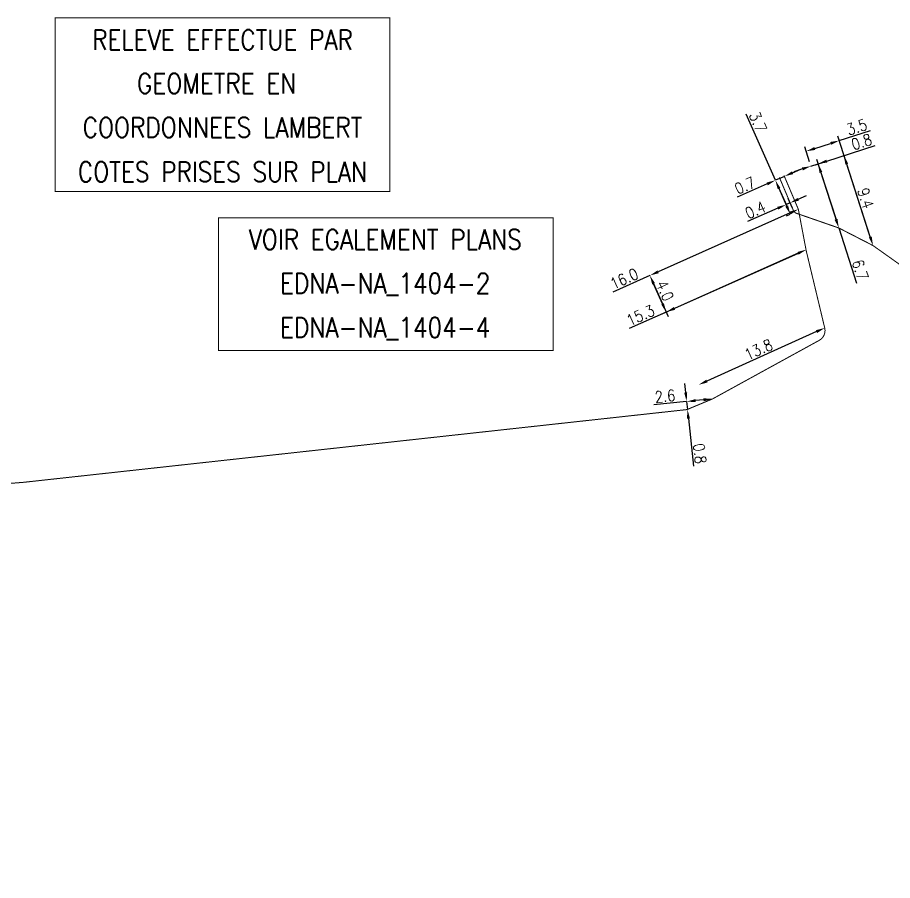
# Model space of a CAD drawing. Header units: millimetres. Extents: x 185000 to 186000, y 128000 to 129009.
# Drawn here: x 185182.5 to 185269.8, y 128897.5 to 128983.6 of the extents above; entities that cross this region are included whole.
import ezdxf
from ezdxf.enums import TextEntityAlignment as Align

# ---------------------------------------------------------------- set-up
doc = ezdxf.new("R2010")
doc.units = ezdxf.units.MM
doc.header["$PDMODE"] = 34
doc.layers.get('DEFPOINTS').update_dxf_attribs({"linetype": 'CONTINUOUS'})
for name, color, linetype in [('M_120', 5, 'M_ST_13'), ('M_920', 7, 'CONTINUOUS'), ('M_930', 7, 'CONTINUOUS')]:
    doc.layers.add(name, color=color, linetype=linetype)
doc.styles.get("Standard").update_dxf_attribs({"font": 'romans.shx', "width": 0.85})
doc.linetypes.add('M_ST_13', pattern='A,5,-0.3,["oo",Standard,S=1.5,R=0,X=0,Y=-0.5],-3', length=8.3)
doc.dimstyles.get("Standard").update_dxf_attribs({"dimtxt": 1.5, "dimasz": 1.2, "dimexe": 0.625, "dimexo": 0.625, "dimgap": 0.25, "dimtad": 1, "dimdec": 1, "dimzin": 0, "dimdsep": 46, "dimtxsty": 'Standard', "dimcen": -0.5, "dimadec": 0, "dimazin": 0, "dimtfac": 1, "dimtdec": 1, "dimtmove": 0, "dimatfit": 3, "dimfxl": 0, "dimtolj": 1, "dimtzin": 0, "dimarcsym": 0})

# ---------------------------------------------------------------- blocks, each defined once
blk = doc.blocks.new('*D0')
at = {"layer": 'DEFPOINTS', "color": 0, "transparency": 16777216}
for p in [(185259.052, 128967.748), (185258.157, 128967.354), (185258.157, 128967.354)]:
    blk.add_point(p, dxfattribs=at)
at = {"layer": 'M_120', "color": 0, "lineweight": -2, "transparency": 16777216}
for p, q in [((185259.876, 128968.111), (185260.699, 128968.473)), ((185259.052, 128967.748), (185258.157, 128967.354)), ((185257.334, 128966.991), (185254.333, 128965.669))]:
    blk.add_line(p, q, dxfattribs=at)
at = {"layer": 'M_120', "color": 0, "transparency": 16777216}
for points in [[(185259.815, 128968.248), (185259.936, 128967.973), (185259.052, 128967.748)], [(185257.273, 128967.128), (185257.394, 128966.854), (185258.157, 128967.354)]]:
    blk.add_solid(points, dxfattribs=at)
at = {"layer": 'M_120', "color": 0, "transparency": 16777216, "insert": (185255.119, 128966.835), "char_height": 1.125, "attachment_point": 5, "rotation": 23.77277}
blk.add_mtext('\\A1;0.7', dxfattribs=at)
blk = doc.blocks.new('*D1')
at = {"layer": 'DEFPOINTS', "color": 0, "linetype": 'Continuous', "transparency": 16777216}
for p in [(185260.446, 128964.462), (185245.633, 128957.858), (185245.633, 128957.858)]:
    blk.add_point(p, dxfattribs=at)
at = {"layer": 'M_120', "color": 0, "linetype": 'Continuous', "lineweight": -2, "transparency": 16777216}
for p, q in [((185259.624, 128964.095), (185246.455, 128958.224)), ((185245.633, 128957.858), (185241.932, 128956.208))]:
    blk.add_line(p, q, dxfattribs=at)
at = {"layer": 'M_120', "color": 0, "linetype": 'Continuous', "transparency": 16777216}
for points in [[(185259.563, 128964.232), (185259.685, 128963.958), (185260.446, 128964.462)], [(185246.394, 128958.361), (185246.516, 128958.087), (185245.633, 128957.858)]]:
    blk.add_solid(points, dxfattribs=at)
at = {"layer": 'M_120', "color": 0, "linetype": 'Continuous', "transparency": 16777216, "insert": (185243.066, 128957.534), "char_height": 1.125, "attachment_point": 5, "rotation": 24.02821}
blk.add_mtext('\\A1;16.0', dxfattribs=at)
blk = doc.blocks.new('*D2')
at = {"layer": 'DEFPOINTS', "color": 0, "linetype": 'Continuous', "transparency": 16777216}
for p in [(185263.075, 128952.626), (185250.497, 128946.949), (185250.497, 128946.949)]:
    blk.add_point(p, dxfattribs=at)
at = {"layer": 'M_120', "color": 0, "linetype": 'Continuous', "lineweight": -2, "transparency": 16777216}
blk.add_line((185262.255, 128952.255), (185251.317, 128947.319), dxfattribs=at)
at = {"layer": 'M_120', "color": 0, "linetype": 'Continuous', "transparency": 16777216}
for points in [[(185262.193, 128952.392), (185262.316, 128952.119), (185263.075, 128952.626)], [(185251.255, 128947.456), (185251.379, 128947.182), (185250.497, 128946.949)]]:
    blk.add_solid(points, dxfattribs=at)
at = {"layer": 'M_120', "color": 0, "linetype": 'Continuous', "transparency": 16777216, "insert": (185256.477, 128950.471), "char_height": 1.125, "attachment_point": 5, "rotation": 24.29009}
blk.add_mtext('\\A1;13.8', dxfattribs=at)
blk = doc.blocks.new('*D3')
at = {"layer": 'DEFPOINTS', "color": 0, "transparency": 16777216}
for p in [(185249.301, 128945.279), (185249.301, 128945.279), (185251.887, 128945.543)]:
    blk.add_point(p, dxfattribs=at)
at = {"layer": 'M_120', "color": 0, "lineweight": -2, "transparency": 16777216}
for p, q in [((185249.301, 128945.279), (185246.039, 128944.946)), ((185250.992, 128945.451), (185250.196, 128945.37))]:
    blk.add_line(p, q, dxfattribs=at)
at = {"layer": 'M_120', "color": 0, "transparency": 16777216}
for points in [[(185250.181, 128945.519), (185250.211, 128945.221), (185249.301, 128945.279)], [(185250.977, 128945.601), (185251.007, 128945.302), (185251.887, 128945.543)]]:
    blk.add_solid(points, dxfattribs=at)
at = {"layer": 'M_120', "color": 0, "transparency": 16777216, "insert": (185247.146, 128945.813), "char_height": 1.125, "attachment_point": 5, "rotation": 5.8287}
blk.add_mtext('\\A1;2.6', dxfattribs=at)
blk = doc.blocks.new('*D4')
at = {"layer": 'DEFPOINTS', "color": 0, "transparency": 16777216}
for p in [(185249.301, 128945.279), (185249.301, 128945.279), (185249.385, 128944.483)]:
    blk.add_point(p, dxfattribs=at)
at = {"layer": 'M_120', "color": 0, "lineweight": -2, "transparency": 16777216}
for p, q in [((185249.206, 128946.174), (185249.111, 128947.069)), ((185248.835, 128945.229), (185248.835, 128945.229)), ((185249.301, 128945.279), (185249.385, 128944.483)), ((185248.919, 128944.434), (185248.919, 128944.434)), ((185249.48, 128943.588), (185249.987, 128938.826))]:
    blk.add_line(p, q, dxfattribs=at)
at = {"layer": 'M_120', "color": 0, "transparency": 16777216}
for points in [[(185249.355, 128946.19), (185249.057, 128946.158), (185249.301, 128945.279)], [(185249.63, 128943.604), (185249.331, 128943.572), (185249.385, 128944.483)]]:
    blk.add_solid(points, dxfattribs=at)
at = {"layer": 'M_120', "color": 0, "transparency": 16777216, "insert": (185250.607, 128940.088), "char_height": 1.125, "attachment_point": 5, "rotation": 276.06763}
blk.add_mtext('\\A1;0.8', dxfattribs=at)
blk = doc.blocks.new('*D343')
at = {"layer": 'DEFPOINTS', "color": 0, "linetype": 'Continuous', "transparency": 16777216}
for p in [(185258.157, 128967.354), (185259.224, 128964.931), (185260.041, 128964.137)]:
    blk.add_point(p, dxfattribs=at)
at = {"layer": 'M_120', "color": 0, "linetype": 'Continuous', "lineweight": -2, "transparency": 16777216}
for p, q in [((185258.346, 128966.925), (185259.413, 128964.502)), ((185260.439, 128965.466), (185261.263, 128965.829)), ((185259.615, 128965.103), (185259.224, 128964.931)), ((185259.852, 128964.566), (185259.426, 128965.532)), ((185258.401, 128964.568), (185255.359, 128963.228))]:
    blk.add_line(p, q, dxfattribs=at)
at = {"layer": 'M_120', "color": 0, "linetype": 'Continuous', "transparency": 16777216}
for points in [[(185258.34, 128964.706), (185258.461, 128964.431), (185259.224, 128964.931)], [(185260.379, 128965.603), (185260.499, 128965.329), (185259.615, 128965.103)]]:
    blk.add_solid(points, dxfattribs=at)
at = {"layer": 'M_120', "color": 0, "linetype": 'Continuous', "transparency": 16777216, "insert": (185256.166, 128964.403), "char_height": 1.125, "attachment_point": 5, "rotation": 23.77277}
blk.add_mtext('\\A1;0.4', dxfattribs=at)
blk = doc.blocks.new('*D344')
at = {"layer": 'DEFPOINTS', "color": 0, "linetype": 'Continuous', "transparency": 16777216}
for p in [(185258.157, 128967.354), (185258.157, 128967.354), (185260.041, 128964.137)]:
    blk.add_point(p, dxfattribs=at)
at = {"layer": 'M_120', "color": 0, "linetype": 'Continuous', "lineweight": -2, "transparency": 16777216}
for p, q in [((185258.157, 128967.354), (185255.251, 128973.951)), ((185258.586, 128967.543), (185258.586, 128967.543)), ((185259.287, 128964.789), (185258.52, 128966.53)), ((185259.612, 128963.948), (185259.221, 128963.776))]:
    blk.add_line(p, q, dxfattribs=at)
at = {"layer": 'M_120', "color": 0, "linetype": 'Continuous', "transparency": 16777216}
for points in [[(185258.657, 128966.591), (185258.383, 128966.47), (185258.157, 128967.354)], [(185259.424, 128964.849), (185259.15, 128964.728), (185259.65, 128963.965)]]:
    blk.add_solid(points, dxfattribs=at)
at = {"layer": 'M_120', "color": 0, "linetype": 'Continuous', "transparency": 16777216, "insert": (185256.417, 128973.165), "char_height": 1.125, "attachment_point": 5, "rotation": 293.77277}
blk.add_mtext('\\A1;3.7', dxfattribs=at)
blk = doc.blocks.new('*D345')
at = {"layer": 'DEFPOINTS', "color": 0, "linetype": 'Continuous', "transparency": 16777216}
for p in [(185261.704, 128968.765), (185262.419, 128968.996), (185264.483, 128962.597)]:
    blk.add_point(p, dxfattribs=at)
at = {"layer": 'M_120', "color": 0, "linetype": 'Continuous', "lineweight": -2, "transparency": 16777216}
for p, q in [((185262.15, 128968.909), (185262.865, 128969.14)), ((185262.695, 128968.139), (185264.206, 128963.454)), ((185264.036, 128962.453), (185264.036, 128962.453)), ((185264.483, 128962.597), (185266.262, 128957.08))]:
    blk.add_line(p, q, dxfattribs=at)
at = {"layer": 'M_120', "color": 0, "linetype": 'Continuous', "transparency": 16777216}
for points in [[(185262.838, 128968.185), (185262.553, 128968.093), (185262.419, 128968.996)], [(185264.349, 128963.5), (185264.064, 128963.408), (185264.483, 128962.597)]]:
    blk.add_solid(points, dxfattribs=at)
at = {"layer": 'M_120', "color": 0, "linetype": 'Continuous', "transparency": 16777216, "insert": (185266.618, 128958.42), "char_height": 1.125, "attachment_point": 5, "rotation": 287.8746}
blk.add_mtext('\\A1;6.7', dxfattribs=at)
blk = doc.blocks.new('*D346')
at = {"layer": 'DEFPOINTS', "color": 0, "linetype": 'Continuous', "transparency": 16777216}
for p in [(185261.704, 128968.765), (185261.704, 128968.765), (185264.483, 128962.597)]:
    blk.add_point(p, dxfattribs=at)
at = {"layer": 'M_120', "color": 0, "linetype": 'Continuous', "lineweight": -2, "transparency": 16777216}
for p, q in [((185263.276, 128969.272), (185268.12, 128970.834)), ((185264.339, 128963.043), (185262.275, 128969.442)), ((185260.848, 128968.489), (185259.991, 128968.213)), ((185261.704, 128968.765), (185262.419, 128968.996))]:
    blk.add_line(p, q, dxfattribs=at)
at = {"layer": 'M_120', "color": 0, "linetype": 'Continuous', "transparency": 16777216}
for points in [[(185263.23, 128969.415), (185263.322, 128969.129), (185262.419, 128968.996)], [(185260.802, 128968.632), (185260.894, 128968.346), (185261.704, 128968.765)]]:
    blk.add_solid(points, dxfattribs=at)
at = {"layer": 'M_120', "color": 0, "linetype": 'Continuous', "transparency": 16777216, "insert": (185266.757, 128971.183), "char_height": 1.125, "attachment_point": 5, "rotation": 17.8746}
blk.add_mtext('\\A1;0.8', dxfattribs=at)
blk = doc.blocks.new('*D347')
at = {"layer": 'DEFPOINTS', "color": 0, "linetype": 'Continuous', "transparency": 16777216}
for p in [(185261.225, 128970.252), (185261.704, 128968.765), (185267.897, 128960.843)]:
    blk.add_point(p, dxfattribs=at)
at = {"layer": 'M_120', "color": 0, "linetype": 'Continuous', "lineweight": -2, "transparency": 16777216}
for p, q in [((185264.52, 128971.315), (185267.64, 128972.321)), ((185262.081, 128970.529), (185263.663, 128971.039)), ((185267.753, 128961.289), (185264.376, 128971.761)), ((185261.56, 128969.211), (185261.081, 128970.699))]:
    blk.add_line(p, q, dxfattribs=at)
at = {"layer": 'M_120', "color": 0, "linetype": 'Continuous', "transparency": 16777216}
for points in [[(185263.617, 128971.182), (185263.709, 128970.896), (185264.52, 128971.315)], [(185262.035, 128970.671), (185262.127, 128970.386), (185261.225, 128970.252)]]:
    blk.add_solid(points, dxfattribs=at)
at = {"layer": 'M_120', "color": 0, "linetype": 'Continuous', "transparency": 16777216, "insert": (185266.278, 128972.67), "char_height": 1.125, "attachment_point": 5, "rotation": 17.8746}
blk.add_mtext('\\A1;3.5', dxfattribs=at)
blk = doc.blocks.new('*D348')
at = {"layer": 'DEFPOINTS', "color": 0, "linetype": 'Continuous', "transparency": 16777216}
for p in [(185264.999, 128969.828), (185261.704, 128968.765), (185267.897, 128960.843)]:
    blk.add_point(p, dxfattribs=at)
at = {"layer": 'M_120', "color": 0, "linetype": 'Continuous', "lineweight": -2, "transparency": 16777216}
for p, q in [((185262.15, 128968.909), (185265.445, 128969.972)), ((185267.621, 128961.699), (185265.275, 128968.971))]:
    blk.add_line(p, q, dxfattribs=at)
at = {"layer": 'M_120', "color": 0, "linetype": 'Continuous', "transparency": 16777216}
for points in [[(185265.418, 128969.017), (185265.133, 128968.925), (185264.999, 128969.828)], [(185267.763, 128961.745), (185267.478, 128961.653), (185267.897, 128960.843)]]:
    blk.add_solid(points, dxfattribs=at)
at = {"layer": 'M_120', "color": 0, "linetype": 'Continuous', "transparency": 16777216, "insert": (185267.162, 128965.566), "char_height": 1.125, "attachment_point": 5, "rotation": 287.8746}
blk.add_mtext('\\A1;9.4', dxfattribs=at)
blk = doc.blocks.new('*D386')
at = {"layer": 'DEFPOINTS', "color": 0, "linetype": 'Continuous', "transparency": 16777216}
for p in [(185261.236, 128960.434), (185245.633, 128957.858), (185245.633, 128957.858)]:
    blk.add_point(p, dxfattribs=at)
at = {"layer": 'M_120', "color": 0, "linetype": 'Continuous', "lineweight": -2, "transparency": 16777216}
for p, q in [((185260.808, 128960.243), (185246.834, 128954.013)), ((185246.896, 128955.026), (185246, 128957.036))]:
    blk.add_line(p, q, dxfattribs=at)
at = {"layer": 'M_120', "color": 0, "linetype": 'Continuous', "transparency": 16777216}
for points in [[(185246.137, 128957.097), (185245.863, 128956.975), (185245.633, 128957.858)], [(185247.033, 128955.087), (185246.759, 128954.965), (185247.262, 128954.204)]]:
    blk.add_solid(points, dxfattribs=at)
at = {"layer": 'M_120', "color": 0, "linetype": 'Continuous', "transparency": 16777216, "insert": (185247.133, 128956.336), "char_height": 1.125, "attachment_point": 5, "rotation": 294.02821}
blk.add_mtext('\\A1;4.0', dxfattribs=at)
blk = doc.blocks.new('*D387')
at = {"layer": 'DEFPOINTS', "color": 0, "linetype": 'Continuous', "transparency": 16777216}
for p in [(185261.236, 128960.434), (185245.633, 128957.858), (185247.262, 128954.204)]:
    blk.add_point(p, dxfattribs=at)
at = {"layer": 'M_120', "color": 0, "linetype": 'Continuous', "lineweight": -2, "transparency": 16777216}
for p, q in [((185260.414, 128960.068), (185248.084, 128954.571)), ((185245.824, 128957.43), (185247.453, 128953.776)), ((185247.262, 128954.204), (185243.561, 128952.554))]:
    blk.add_line(p, q, dxfattribs=at)
at = {"layer": 'M_120', "color": 0, "linetype": 'Continuous', "transparency": 16777216}
for points in [[(185260.353, 128960.205), (185260.475, 128959.931), (185261.236, 128960.434)], [(185248.023, 128954.708), (185248.145, 128954.434), (185247.262, 128954.204)]]:
    blk.add_solid(points, dxfattribs=at)
at = {"layer": 'M_120', "color": 0, "linetype": 'Continuous', "transparency": 16777216, "insert": (185244.695, 128953.881), "char_height": 1.125, "attachment_point": 5, "rotation": 24.02821}
blk.add_mtext('\\A1;15.3', dxfattribs=at)

msp = doc.modelspace()

# ---------------------------------------------------------------- linework, layer by layer
at = {"layer": 'M_120'}
msp.add_lwpolyline([(185259.008, 128967.852, 0.1, 0.1, 0), (185260.425, 128964.511, 0.1, 0.1, -0.053545), (185260.456, 128964.409, 0.1, 0.1, 0), (185261.228, 128960.34, 0.1, 0.1, 0), (185263.075, 128952.626, 0.1, 0.1, -0.342598), (185262.509, 128951.375, 0.1, 0.1, 0), (185251.887, 128945.543, 0.1, 0.1, 0), (185249.34, 128944.478, 0.1, 0.1, 0), (185183.147, 128937.219, 0.1, 0.1, 0), (185119.831, 128932.216, 0.1, 0.1, 0), (185093.216, 128930.063, 0.1, 0.1, 0), (185059.141, 128927.253, 0.1, 0.1, 0), (185051.072, 128925.657, 0.1, 0.1, 0.29003), (185049.493, 128924.156, 0.1, 0.1, 0), (185049.604, 128922.679, 0.1, 0.1, 0), (185051.389, 128899.006, 0.1, 0.1, 0), (185051.5, 128897.537, 0, 0, 0)], format="xyseb", dxfattribs=at)
at = {"layer": 'M_120', "const_width": 0.1}
msp.add_lwpolyline([(185279.019, 128952.944), (185267.926, 128960.822, 0.035738), (185267.865, 128960.859), (185264.514, 128962.581, 0.035242), (185264.449, 128962.609), (185260.251, 128964.065, -0.212026), (185259.954, 128964.342), (185258.547, 128967.657)], format="xyb", dxfattribs=at)
at = {"layer": 'M_920', "const_width": 0.1}
msp.add_lwpolyline([(185186.307, 128983.551), (185219.674, 128983.551), (185219.674, 128966.232), (185186.307, 128966.232)], close=True, dxfattribs=at)
at = {"layer": 'M_930', "const_width": 0.1}
msp.add_lwpolyline([(185202.609, 128963.62), (185235.977, 128963.62), (185235.977, 128950.374), (185202.609, 128950.374)], close=True, dxfattribs=at)

# ---------------------------------------------------------------- texts
at = {"layer": 'M_920', "width": 0.85}
for s, p in [('RELEVE EFFECTUE PAR', (185202.99, 128980.38)), ('GEOMETRE EN ', (185202.99, 128976.006)), ('COORDONNEES LAMBERT', (185202.99, 128971.632)), ('COTES PRISES SUR PLAN', (185202.99, 128967.196))]:
    msp.add_text(s, height=2, dxfattribs=at).set_placement(p, align=Align.CENTER)
at = {"layer": 'M_930', "width": 0.85}
for s, p in [('VOIR EGALEMENT PLANS', (185219.227, 128960.449)), ('EDNA-NA_1404-2', (185219.227, 128956.075)), ('EDNA-NA_1404-4', (185219.227, 128951.675))]:
    msp.add_text(s, height=2, dxfattribs=at).set_placement(p, align=Align.CENTER)

# ---------------------------------------------------------------- dimensions: what is measured, and where the dimension line sits
at = {"layer": 'M_120', "linetype": 'Continuous'}
for base, p1, p2, angle, picture, middle in [((185258.157, 128967.354), (185260.041, 128964.137), (185258.157, 128967.354), 293.77277, '*D344', (185255.731, 128972.863)), ((185261.225, 128970.252), (185267.897, 128960.843), (185261.704, 128968.765), 17.8746, '*D347', (185266.508, 128971.956)), ((185261.704, 128968.765), (185264.483, 128962.597), (185261.704, 128968.765), 17.8746, '*D346', (185266.988, 128970.469)), ((185264.999, 128969.828), (185267.897, 128960.843), (185261.704, 128968.765), 287.8746, '*D348', (185266.448, 128965.335)), ((185262.419, 128968.996), (185264.483, 128962.597), (185261.704, 128968.765), 287.8746, '*D345', (185265.904, 128958.19)), ((185259.224, 128964.931), (185260.041, 128964.137), (185258.157, 128967.354), 23.77277, '*D343', (185256.468, 128963.717)), ((185247.262, 128954.204), (185261.236, 128960.434), (185245.633, 128957.858), 24.02821, '*D387', (185245, 128953.196)), ((185245.633, 128957.858), (185261.236, 128960.434), (185245.633, 128957.858), 294.02821, '*D386', (185246.448, 128956.031))]:
    dim = msp.add_linear_dim(base=base, p1=p1, p2=p2, angle=angle, dimstyle='Standard', override={"dimscale": 0.75}, dxfattribs=at)
    dim.commit()
    dim.dimension.update_dxf_attribs({"geometry": picture, "text_midpoint": middle, "dimtype": 160})
at = {"layer": 'M_120'}
dim = msp.add_aligned_dim(p1=(185259.052, 128967.748), p2=(185258.157, 128967.354), distance=0, text='0.7', dimstyle='Standard', override={"dimscale": 0.75}, dxfattribs=at)
dim.commit()
dim.dimension.update_dxf_attribs({"geometry": '*D0', "text_midpoint": (185255.119, 128966.835)})
at = {"layer": 'M_120', "linetype": 'Continuous'}
dim = msp.add_linear_dim(base=(185245.633, 128957.858), p1=(185260.446, 128964.462), p2=(185245.633, 128957.858), angle=204.02821, text='16.0', dimstyle='Standard', override={"dimscale": 0.75}, dxfattribs=at)
dim.commit()
dim.dimension.update_dxf_attribs({"geometry": '*D1', "text_midpoint": (185243.372, 128956.849), "dimtype": 161})
dim = msp.add_aligned_dim(p1=(185263.075, 128952.626), p2=(185250.497, 128946.949), distance=0, dimstyle='Standard', override={"dimscale": 0.75}, dxfattribs=at)
dim.commit()
dim.dimension.update_dxf_attribs({"geometry": '*D2', "text_midpoint": (185256.477, 128950.471)})
at = {"layer": 'M_120'}
for p1, angle, picture, middle in [((185251.887, 128945.543), 185.8287, '*D3', (185247.222, 128945.067)), ((185249.385, 128944.483), 96.06763, '*D4', (185249.861, 128940.008))]:
    dim = msp.add_linear_dim(base=(185249.301, 128945.279), p1=p1, p2=(185249.301, 128945.279), angle=angle, dimstyle='Standard', override={"dimscale": 0.75}, dxfattribs=at)
    dim.commit()
    dim.dimension.update_dxf_attribs({"geometry": picture, "text_midpoint": middle, "dimtype": 161})

doc.saveas('drawing.dxf')
